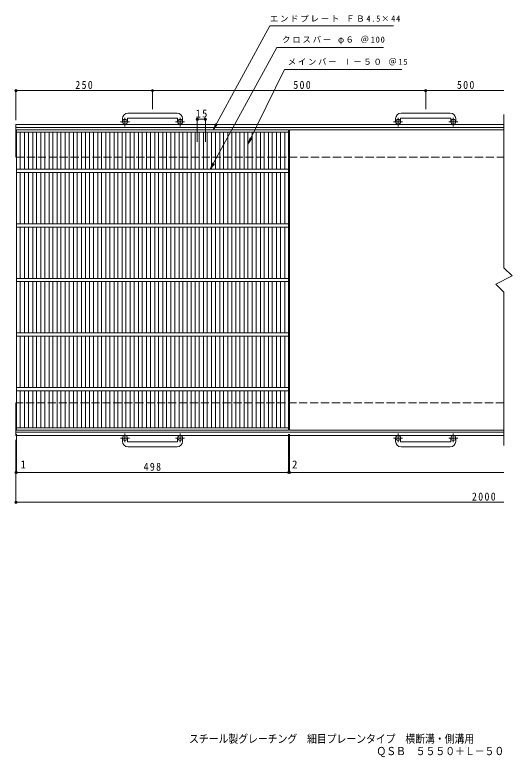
# Model space of a CAD drawing. Units: millimetres, scale not verified. Extents: x -728 to 895, y -687 to 672.
# Drawn here: x -728 to 182, y -687 to 672 of the extents above; entities that cross this region are included whole.
import ezdxf
from ezdxf.enums import TextEntityAlignment as Align

# ---------------------------------------------------------------- set-up
doc = ezdxf.new("R2010")
doc.units = ezdxf.units.MM
doc.header["$LTSCALE"] = 5
doc.header["$PDMODE"] = 32
doc.header["$PDSIZE"] = 4
doc.linetypes.add('CHAIN1', pattern=[8, 5, -1, 1, -1])
doc.linetypes.add('DASHED3', pattern=[4, 3, -1])
for name, color, linetype, lineweight in [('B-1', 2, 'Continuous', 9), ('B-2', 3, 'Continuous', 9), ('B-4', 7, 'Continuous', 9), ('B-5', 7, 'Continuous', 9)]:
    doc.layers.add(name, color=color, linetype=linetype, lineweight=lineweight)
doc.layers.add('F-5_F-5ﾚｲﾔ', color=2, linetype='Continuous')
doc.styles.add('ＭＳ ゴシック', font='')
doc.styles.get('ＭＳ ゴシック').set_extended_font_data('MS Gothic')

msp = doc.modelspace()

# ---------------------------------------------------------------- linework, layer by layer
at = {"layer": 'B-1'}
for p, q in [((-431.311, 492.453), (-521.311, 492.453)), ((68.689, 492.453), (-21.311, 492.453)), ((166.925, 209.353), (166.925, 489.777)), ((-531.311, 482.453), (-531.311, 476.353)), ((-522.311, 482.453), (-522.311, 476.353)), ((-521.311, 483.453), (-431.311, 483.453)), ((-430.311, 482.453), (-430.311, 476.353)), ((-421.311, 482.453), (-421.311, 476.353)), ((-31.311, 482.453), (-31.311, 476.353)), ((-22.311, 482.453), (-22.311, 476.353)), ((-21.312, 483.453), (68.689, 483.453)), ((69.689, 482.453), (69.689, 476.353)), ((78.689, 482.453), (78.689, 476.353)), ((-726.311, 471.853), (-726.311, 411.853)), ((-726.311, 471.853), (166.925, 471.853)), ((-726.311, 465.853), (166.925, 465.853)), ((166.925, -116.07), (166.925, 164.353)), ((-726.311, -38.146), (-726.311, -98.146)), ((166.925, -92.146), (-726.311, -92.146)), ((166.925, -98.146), (-726.311, -98.146)), ((-531.311, -108.747), (-531.311, -102.646)), ((-522.311, -108.747), (-522.311, -102.646)), ((-430.311, -108.747), (-430.311, -102.646)), ((-421.311, -108.747), (-421.311, -102.646)), ((-31.311, -108.747), (-31.311, -102.646)), ((-22.311, -108.747), (-22.311, -102.646)), ((69.689, -108.747), (69.689, -102.646)), ((78.689, -108.747), (78.689, -102.646)), ((-521.311, -109.746), (-431.311, -109.746)), ((-431.311, -118.746), (-521.311, -118.746)), ((-21.312, -109.746), (68.689, -109.746)), ((68.689, -118.746), (-21.311, -118.746))]:
    msp.add_line(p, q, dxfattribs=at)
at = {"layer": 'B-1', "linetype": 'CHAIN1'}
for p, q in [((-518.648, 476.353), (-535.055, 476.353)), ((-526.811, 468.245), (-526.811, 483.843)), ((-417.648, 476.353), (-434.055, 476.353)), ((-425.811, 468.245), (-425.811, 483.843)), ((-18.648, 476.353), (-35.055, 476.353)), ((-26.811, 468.245), (-26.811, 483.843)), ((82.352, 476.353), (65.944, 476.353)), ((74.189, 468.245), (74.189, 483.843)), ((-526.811, -94.539), (-526.811, -110.136)), ((-425.811, -94.539), (-425.811, -110.136)), ((-26.811, -94.539), (-26.811, -110.136)), ((74.189, -94.539), (74.189, -110.136)), ((-518.648, -102.646), (-535.055, -102.646)), ((-417.648, -102.646), (-434.055, -102.646)), ((-18.648, -102.646), (-35.055, -102.646)), ((82.352, -102.646), (65.944, -102.646))]:
    msp.add_line(p, q, dxfattribs=at)
at = {"layer": 'B-1', "linetype": 'DASHED3'}
for p, q in [((-726.311, 411.853), (166.925, 411.853)), ((166.925, -38.146), (-726.311, -38.146))]:
    msp.add_line(p, q, dxfattribs=at)
at = {"layer": 'B-1'}
msp.add_lwpolyline([(166.925, 164.353), (151.925, 179.353), (181.925, 194.353), (166.925, 209.353)], dxfattribs=at)
for centre in [(-526.811, 476.353), (-425.811, 476.353), (-26.811, 476.353), (74.189, 476.353), (-526.811, -102.646), (-425.811, -102.646), (-26.811, -102.646), (74.189, -102.646)]:
    msp.add_circle(centre, 4.5, dxfattribs=at)
for centre, radius, start, end in [((-521.311, 482.453), 10, 90, 180), ((-431.311, 482.453), 10, 0, 90), ((-21.311, 482.453), 10, 90, 180), ((68.689, 482.453), 10, 0, 90), ((-521.311, 482.453), 1, 90, 180), ((-431.311, 482.453), 1, 0, 90), ((-21.312, 482.453), 1, 90, 180), ((68.689, 482.453), 1, 0, 90), ((-521.311, -108.747), 10, 180, 270), ((-521.311, -108.747), 1, 180, 270), ((-431.311, -108.747), 10, 270, 0), ((-431.311, -108.747), 1, 270, 0), ((-21.311, -108.747), 10, 180, 270), ((-21.312, -108.747), 1, 180, 270), ((68.689, -108.747), 10, 270, 0), ((68.689, -108.747), 1, 270, 0)]:
    msp.add_arc(centre, radius, start, end, dxfattribs=at)
at = {"layer": 'B-2'}
for p, q in [((-725.311, -88.146), (-725.311, 461.853)), ((-725.311, 461.853), (-227.311, 461.853)), ((-725.311, 457.353), (-227.311, 457.353)), ((-718.311, 389.852), (-718.311, 457.353)), ((-710.432, 389.852), (-710.432, 457.353)), ((-703.432, 389.852), (-703.432, 457.353)), ((-695.554, 389.852), (-695.554, 457.353)), ((-688.554, 389.852), (-688.554, 457.353)), ((-680.675, 389.852), (-680.675, 457.353)), ((-673.675, 389.852), (-673.675, 457.353)), ((-665.796, 389.852), (-665.796, 457.353)), ((-658.796, 389.852), (-658.796, 457.353)), ((-650.917, 389.852), (-650.917, 457.353)), ((-643.917, 389.852), (-643.917, 457.353)), ((-636.038, 389.852), (-636.038, 457.353)), ((-629.039, 389.852), (-629.039, 457.353)), ((-621.16, 389.852), (-621.16, 457.353)), ((-614.16, 389.852), (-614.16, 457.353)), ((-606.281, 389.852), (-606.281, 457.353)), ((-599.281, 389.852), (-599.281, 457.353)), ((-591.402, 389.852), (-591.402, 457.353)), ((-584.402, 389.852), (-584.402, 457.353)), ((-576.523, 389.852), (-576.523, 457.353)), ((-569.523, 389.852), (-569.523, 457.353)), ((-561.644, 389.852), (-561.644, 457.353)), ((-554.644, 389.852), (-554.644, 457.353)), ((-546.765, 389.852), (-546.765, 457.353)), ((-539.765, 389.852), (-539.765, 457.353)), ((-531.887, 389.852), (-531.887, 457.353)), ((-524.887, 389.852), (-524.887, 457.353)), ((-517.008, 389.852), (-517.008, 457.353)), ((-510.008, 389.852), (-510.008, 457.353)), ((-502.129, 389.852), (-502.129, 457.353)), ((-495.129, 389.852), (-495.129, 457.353)), ((-487.25, 389.852), (-487.25, 457.353)), ((-480.25, 389.852), (-480.25, 457.353)), ((-472.371, 389.852), (-472.371, 457.353)), ((-465.372, 389.852), (-465.372, 457.353)), ((-457.493, 389.852), (-457.493, 457.353)), ((-450.493, 389.852), (-450.493, 457.353)), ((-442.614, 389.852), (-442.614, 457.353)), ((-435.614, 389.852), (-435.614, 457.353)), ((-427.736, 389.852), (-427.736, 457.353)), ((-420.735, 389.852), (-420.735, 457.353)), ((-412.857, 389.852), (-412.857, 457.353)), ((-405.856, 389.852), (-405.856, 457.353)), ((-397.977, 389.852), (-397.977, 457.353)), ((-390.977, 389.852), (-390.977, 457.353)), ((-383.099, 389.852), (-383.099, 457.353)), ((-376.099, 389.852), (-376.099, 457.353)), ((-368.219, 389.852), (-368.219, 457.353)), ((-361.218, 389.852), (-361.218, 457.353)), ((-353.339, 389.852), (-353.339, 457.353)), ((-346.339, 389.852), (-346.339, 457.353)), ((-338.459, 389.852), (-338.459, 457.353)), ((-331.459, 389.852), (-331.459, 457.353)), ((-323.579, 389.852), (-323.579, 457.353)), ((-316.579, 389.852), (-316.579, 457.353)), ((-308.699, 389.852), (-308.699, 457.353)), ((-301.699, 389.852), (-301.699, 457.353)), ((-293.819, 389.852), (-293.819, 457.353)), ((-286.819, 389.852), (-286.819, 457.353)), ((-278.939, 389.852), (-278.939, 457.353)), ((-271.939, 389.852), (-271.939, 457.353)), ((-264.059, 389.852), (-264.059, 457.353)), ((-257.059, 389.852), (-257.059, 457.353)), ((-249.179, 389.852), (-249.179, 457.353)), ((-242.178, 389.852), (-242.178, 457.353)), ((-234.311, 389.852), (-234.311, 457.353)), ((-227.311, -88.146), (-227.311, 461.853)), ((-225.311, -88.146), (-225.311, 461.853)), ((-225.311, 461.853), (166.925, 461.853)), ((-725.311, 389.853), (-227.311, 389.853)), ((-725.311, 383.854), (-227.311, 383.854)), ((-718.311, 289.853), (-718.311, 383.854)), ((-710.432, 289.853), (-710.432, 383.854)), ((-703.432, 289.853), (-703.432, 383.854)), ((-695.554, 289.853), (-695.554, 383.854)), ((-688.554, 289.853), (-688.554, 383.854)), ((-680.675, 289.853), (-680.675, 383.854)), ((-673.675, 289.853), (-673.675, 383.854)), ((-665.796, 289.853), (-665.796, 383.854)), ((-658.796, 289.853), (-658.796, 383.854)), ((-650.917, 289.853), (-650.917, 383.854)), ((-643.917, 289.853), (-643.917, 383.854)), ((-636.038, 289.853), (-636.038, 383.854)), ((-629.039, 289.853), (-629.039, 383.854)), ((-621.16, 289.853), (-621.16, 383.854)), ((-614.16, 289.853), (-614.16, 383.854)), ((-606.281, 289.853), (-606.281, 383.854)), ((-599.281, 289.853), (-599.281, 383.854)), ((-591.402, 289.853), (-591.402, 383.854)), ((-584.402, 289.853), (-584.402, 383.854)), ((-576.523, 289.853), (-576.523, 383.854)), ((-569.523, 289.853), (-569.523, 383.854)), ((-561.644, 289.853), (-561.644, 383.854)), ((-554.644, 289.853), (-554.644, 383.854)), ((-546.765, 289.853), (-546.765, 383.854)), ((-539.765, 289.853), (-539.765, 383.854)), ((-531.887, 289.853), (-531.887, 383.854)), ((-524.887, 289.853), (-524.887, 383.854)), ((-517.008, 289.853), (-517.008, 383.854)), ((-510.008, 289.853), (-510.008, 383.854)), ((-502.129, 289.853), (-502.129, 383.854)), ((-495.129, 289.853), (-495.129, 383.854)), ((-487.25, 289.853), (-487.25, 383.854)), ((-480.25, 289.853), (-480.25, 383.854)), ((-472.371, 289.853), (-472.371, 383.854)), ((-465.372, 289.853), (-465.372, 383.854)), ((-457.493, 289.853), (-457.493, 383.854)), ((-450.493, 289.853), (-450.493, 383.854)), ((-442.614, 289.853), (-442.614, 383.854)), ((-435.614, 289.853), (-435.614, 383.854)), ((-427.736, 289.853), (-427.736, 383.854)), ((-420.735, 289.853), (-420.735, 383.854)), ((-412.857, 289.853), (-412.857, 383.854)), ((-405.856, 289.853), (-405.856, 383.854)), ((-397.977, 289.853), (-397.977, 383.854)), ((-390.977, 289.853), (-390.977, 383.854)), ((-383.099, 289.853), (-383.099, 383.854)), ((-376.099, 289.853), (-376.099, 383.854)), ((-368.219, 289.853), (-368.219, 383.854)), ((-361.218, 289.853), (-361.218, 383.854)), ((-353.339, 289.853), (-353.339, 383.854)), ((-346.339, 289.853), (-346.339, 383.854)), ((-338.459, 289.853), (-338.459, 383.854)), ((-331.459, 289.853), (-331.459, 383.854)), ((-323.579, 289.853), (-323.579, 383.854)), ((-316.579, 289.853), (-316.579, 383.854)), ((-308.699, 289.853), (-308.699, 383.854)), ((-301.699, 289.853), (-301.699, 383.854)), ((-293.819, 289.853), (-293.819, 383.854)), ((-286.819, 289.853), (-286.819, 383.854)), ((-278.939, 289.853), (-278.939, 383.854)), ((-271.939, 289.853), (-271.939, 383.854)), ((-264.059, 289.853), (-264.059, 383.854)), ((-257.059, 289.853), (-257.059, 383.854)), ((-249.179, 289.853), (-249.179, 383.854)), ((-242.178, 289.853), (-242.178, 383.854)), ((-234.311, 289.853), (-234.311, 383.854)), ((-725.311, 289.853), (-227.311, 289.853)), ((-725.311, 283.854), (-227.311, 283.854)), ((-718.311, 189.853), (-718.311, 283.854)), ((-710.432, 189.853), (-710.432, 283.854)), ((-703.432, 189.853), (-703.432, 283.854)), ((-695.554, 189.853), (-695.554, 283.854)), ((-688.554, 189.853), (-688.554, 283.854)), ((-680.675, 189.853), (-680.675, 283.854)), ((-673.675, 189.853), (-673.675, 283.854)), ((-665.796, 189.853), (-665.796, 283.854)), ((-658.796, 189.853), (-658.796, 283.854)), ((-650.917, 189.853), (-650.917, 283.854)), ((-643.917, 189.853), (-643.917, 283.854)), ((-636.038, 189.853), (-636.038, 283.854)), ((-629.039, 189.853), (-629.039, 283.854)), ((-621.16, 189.853), (-621.16, 283.854)), ((-614.16, 189.853), (-614.16, 283.854)), ((-606.281, 189.853), (-606.281, 283.854)), ((-599.281, 189.853), (-599.281, 283.854)), ((-591.402, 189.853), (-591.402, 283.854)), ((-584.402, 189.853), (-584.402, 283.854)), ((-576.523, 189.853), (-576.523, 283.854)), ((-569.523, 189.853), (-569.523, 283.854)), ((-561.644, 189.853), (-561.644, 283.854)), ((-554.644, 189.853), (-554.644, 283.854)), ((-546.765, 189.853), (-546.765, 283.854)), ((-539.765, 189.853), (-539.765, 283.854)), ((-531.887, 189.853), (-531.887, 283.854)), ((-524.887, 189.853), (-524.887, 283.854)), ((-517.008, 189.853), (-517.008, 283.854)), ((-510.008, 189.853), (-510.008, 283.854)), ((-502.129, 189.853), (-502.129, 283.854)), ((-495.129, 189.853), (-495.129, 283.854)), ((-487.25, 189.853), (-487.25, 283.854)), ((-480.25, 189.853), (-480.25, 283.854)), ((-472.371, 189.853), (-472.371, 283.854)), ((-465.372, 189.853), (-465.372, 283.854)), ((-457.493, 189.853), (-457.493, 283.854)), ((-450.493, 189.853), (-450.493, 283.854)), ((-442.614, 189.853), (-442.614, 283.854)), ((-435.614, 189.853), (-435.614, 283.854)), ((-427.736, 189.853), (-427.736, 283.854)), ((-420.735, 189.853), (-420.735, 283.854)), ((-412.857, 189.853), (-412.857, 283.854)), ((-405.856, 189.853), (-405.856, 283.854)), ((-397.977, 189.853), (-397.977, 283.854)), ((-390.977, 189.853), (-390.977, 283.854)), ((-383.099, 189.853), (-383.099, 283.854)), ((-376.099, 189.853), (-376.099, 283.854)), ((-368.219, 189.853), (-368.219, 283.854)), ((-361.218, 189.853), (-361.218, 283.854)), ((-353.339, 189.853), (-353.339, 283.854)), ((-346.339, 189.853), (-346.339, 283.854)), ((-338.459, 189.853), (-338.459, 283.854)), ((-331.459, 189.853), (-331.459, 283.854)), ((-323.579, 189.853), (-323.579, 283.854)), ((-316.579, 189.853), (-316.579, 283.854)), ((-308.699, 189.853), (-308.699, 283.854)), ((-301.699, 189.853), (-301.699, 283.854)), ((-293.819, 189.853), (-293.819, 283.854)), ((-286.819, 189.853), (-286.819, 283.854)), ((-278.939, 189.853), (-278.939, 283.854)), ((-271.939, 189.853), (-271.939, 283.854)), ((-264.059, 189.853), (-264.059, 283.854)), ((-257.059, 189.853), (-257.059, 283.854)), ((-249.179, 189.853), (-249.179, 283.854)), ((-242.178, 189.853), (-242.178, 283.854)), ((-234.311, 189.853), (-234.311, 283.854)), ((-725.311, 189.853), (-227.311, 189.853)), ((-725.311, 183.854), (-227.311, 183.854)), ((-718.311, 89.854), (-718.311, 183.854)), ((-710.432, 89.854), (-710.432, 183.854)), ((-703.432, 89.854), (-703.432, 183.854)), ((-695.554, 89.854), (-695.554, 183.854)), ((-688.554, 89.854), (-688.554, 183.854)), ((-680.675, 89.854), (-680.675, 183.854)), ((-673.675, 89.854), (-673.675, 183.854)), ((-665.796, 89.854), (-665.796, 183.854)), ((-658.796, 89.854), (-658.796, 183.854)), ((-650.917, 89.854), (-650.917, 183.854)), ((-643.917, 89.854), (-643.917, 183.854)), ((-636.038, 89.854), (-636.038, 183.854)), ((-629.039, 89.854), (-629.039, 183.854)), ((-621.16, 89.854), (-621.16, 183.854)), ((-614.16, 89.854), (-614.16, 183.854)), ((-606.281, 89.854), (-606.281, 183.854)), ((-599.281, 89.854), (-599.281, 183.854)), ((-591.402, 89.854), (-591.402, 183.854)), ((-584.402, 89.854), (-584.402, 183.854)), ((-576.523, 89.854), (-576.523, 183.854)), ((-569.523, 89.854), (-569.523, 183.854)), ((-561.644, 89.854), (-561.644, 183.854)), ((-554.644, 89.854), (-554.644, 183.854)), ((-546.765, 89.854), (-546.765, 183.854)), ((-539.765, 89.854), (-539.765, 183.854)), ((-531.887, 89.854), (-531.887, 183.854)), ((-524.887, 89.854), (-524.887, 183.854)), ((-517.008, 89.854), (-517.008, 183.854)), ((-510.008, 89.854), (-510.008, 183.854)), ((-502.129, 89.854), (-502.129, 183.854)), ((-495.129, 89.854), (-495.129, 183.854)), ((-487.25, 89.854), (-487.25, 183.854)), ((-480.25, 89.854), (-480.25, 183.854)), ((-472.371, 89.854), (-472.371, 183.854)), ((-465.372, 89.854), (-465.372, 183.854)), ((-457.493, 89.854), (-457.493, 183.854)), ((-450.493, 89.854), (-450.493, 183.854)), ((-442.614, 89.854), (-442.614, 183.854)), ((-435.614, 89.854), (-435.614, 183.854)), ((-427.736, 89.854), (-427.736, 183.854)), ((-420.735, 89.854), (-420.735, 183.854)), ((-412.857, 89.854), (-412.857, 183.854)), ((-405.856, 89.854), (-405.856, 183.854)), ((-397.977, 89.854), (-397.977, 183.854)), ((-390.977, 89.854), (-390.977, 183.854)), ((-383.099, 89.854), (-383.099, 183.854)), ((-376.099, 89.854), (-376.099, 183.854)), ((-368.219, 89.854), (-368.219, 183.854)), ((-361.218, 89.854), (-361.218, 183.854)), ((-353.339, 89.854), (-353.339, 183.854)), ((-346.339, 89.854), (-346.339, 183.854)), ((-338.459, 89.854), (-338.459, 183.854)), ((-331.459, 89.854), (-331.459, 183.854)), ((-323.579, 89.854), (-323.579, 183.854)), ((-316.579, 89.854), (-316.579, 183.854)), ((-308.699, 89.854), (-308.699, 183.854)), ((-301.699, 89.854), (-301.699, 183.854)), ((-293.819, 89.854), (-293.819, 183.854)), ((-286.819, 89.854), (-286.819, 183.854)), ((-278.939, 89.854), (-278.939, 183.854)), ((-271.939, 89.854), (-271.939, 183.854)), ((-264.059, 89.854), (-264.059, 183.854)), ((-257.059, 89.854), (-257.059, 183.854)), ((-249.179, 89.854), (-249.179, 183.854)), ((-242.178, 89.854), (-242.178, 183.854)), ((-234.311, 89.854), (-234.311, 183.854)), ((-725.311, 89.854), (-227.311, 89.854)), ((-725.311, 83.854), (-227.311, 83.854)), ((-718.311, -10.147), (-718.311, 83.854)), ((-710.432, -10.147), (-710.432, 83.854)), ((-703.432, -10.147), (-703.432, 83.854)), ((-695.554, -10.147), (-695.554, 83.854)), ((-688.554, -10.147), (-688.554, 83.854)), ((-680.675, -10.147), (-680.675, 83.854)), ((-673.675, -10.147), (-673.675, 83.854)), ((-665.796, -10.147), (-665.796, 83.854)), ((-658.796, -10.147), (-658.796, 83.854)), ((-650.917, -10.147), (-650.917, 83.854)), ((-643.917, -10.147), (-643.917, 83.854)), ((-636.038, -10.147), (-636.038, 83.854)), ((-629.039, -10.147), (-629.039, 83.854)), ((-621.16, -10.147), (-621.16, 83.854)), ((-614.16, -10.147), (-614.16, 83.854)), ((-606.281, -10.147), (-606.281, 83.854)), ((-599.281, -10.147), (-599.281, 83.854)), ((-591.402, -10.147), (-591.402, 83.854)), ((-584.402, -10.147), (-584.402, 83.854)), ((-576.523, -10.147), (-576.523, 83.854)), ((-569.523, -10.147), (-569.523, 83.854)), ((-561.644, -10.147), (-561.644, 83.854)), ((-554.644, -10.147), (-554.644, 83.854)), ((-546.765, -10.147), (-546.765, 83.854)), ((-539.765, -10.147), (-539.765, 83.854)), ((-531.887, -10.147), (-531.887, 83.854)), ((-524.887, -10.147), (-524.887, 83.854)), ((-517.008, -10.147), (-517.008, 83.854)), ((-510.008, -10.147), (-510.008, 83.854)), ((-502.129, -10.147), (-502.129, 83.854)), ((-495.129, -10.147), (-495.129, 83.854)), ((-487.25, -10.147), (-487.25, 83.854)), ((-480.25, -10.147), (-480.25, 83.854)), ((-472.371, -10.147), (-472.371, 83.854)), ((-465.372, -10.147), (-465.372, 83.854)), ((-457.493, -10.147), (-457.493, 83.854)), ((-450.493, -10.147), (-450.493, 83.854)), ((-442.614, -10.147), (-442.614, 83.854)), ((-435.614, -10.147), (-435.614, 83.854)), ((-427.736, -10.147), (-427.736, 83.854)), ((-420.735, -10.147), (-420.735, 83.854)), ((-412.857, -10.147), (-412.857, 83.854)), ((-405.856, -10.147), (-405.856, 83.854)), ((-397.977, -10.147), (-397.977, 83.854)), ((-390.977, -10.147), (-390.977, 83.854)), ((-383.099, -10.147), (-383.099, 83.854)), ((-376.099, -10.147), (-376.099, 83.854)), ((-368.219, -10.147), (-368.219, 83.854)), ((-361.218, -10.147), (-361.218, 83.854)), ((-353.339, -10.147), (-353.339, 83.854)), ((-346.339, -10.147), (-346.339, 83.854)), ((-338.459, -10.147), (-338.459, 83.854)), ((-331.459, -10.147), (-331.459, 83.854)), ((-323.579, -10.147), (-323.579, 83.854)), ((-316.579, -10.147), (-316.579, 83.854)), ((-308.699, -10.147), (-308.699, 83.854)), ((-301.699, -10.147), (-301.699, 83.854)), ((-293.819, -10.147), (-293.819, 83.854)), ((-286.819, -10.147), (-286.819, 83.854)), ((-278.939, -10.147), (-278.939, 83.854)), ((-271.939, -10.147), (-271.939, 83.854)), ((-264.059, -10.147), (-264.059, 83.854)), ((-257.059, -10.147), (-257.059, 83.854)), ((-249.179, -10.147), (-249.179, 83.854)), ((-242.178, -10.147), (-242.178, 83.854)), ((-234.311, -10.147), (-234.311, 83.854)), ((-725.311, -10.147), (-227.311, -10.147)), ((-725.311, -16.146), (-227.311, -16.146)), ((-718.311, -83.647), (-718.311, -16.146)), ((-710.432, -83.647), (-710.432, -16.146)), ((-703.432, -83.647), (-703.432, -16.146)), ((-695.554, -83.647), (-695.554, -16.146)), ((-688.554, -83.647), (-688.554, -16.146)), ((-680.675, -83.647), (-680.675, -16.146)), ((-673.675, -83.647), (-673.675, -16.146)), ((-665.796, -83.647), (-665.796, -16.146)), ((-658.796, -83.647), (-658.796, -16.146)), ((-650.917, -83.647), (-650.917, -16.146)), ((-643.917, -83.647), (-643.917, -16.146)), ((-636.038, -83.647), (-636.038, -16.146)), ((-629.039, -83.647), (-629.039, -16.146)), ((-621.16, -83.647), (-621.16, -16.146)), ((-614.16, -83.647), (-614.16, -16.146)), ((-606.281, -83.647), (-606.281, -16.146)), ((-599.281, -83.647), (-599.281, -16.146)), ((-591.402, -83.647), (-591.402, -16.146)), ((-584.402, -83.647), (-584.402, -16.146)), ((-576.523, -83.647), (-576.523, -16.146)), ((-569.523, -83.647), (-569.523, -16.146)), ((-561.644, -83.647), (-561.644, -16.146)), ((-554.644, -83.647), (-554.644, -16.146)), ((-546.765, -83.647), (-546.765, -16.146)), ((-539.765, -83.647), (-539.765, -16.146)), ((-531.887, -83.647), (-531.887, -16.146)), ((-524.887, -83.647), (-524.887, -16.146)), ((-517.008, -83.647), (-517.008, -16.146)), ((-510.008, -83.647), (-510.008, -16.146)), ((-502.129, -83.647), (-502.129, -16.146)), ((-495.129, -83.647), (-495.129, -16.146)), ((-487.25, -83.647), (-487.25, -16.146)), ((-480.25, -83.647), (-480.25, -16.146)), ((-472.371, -83.647), (-472.371, -16.146)), ((-465.372, -83.647), (-465.372, -16.146)), ((-457.493, -83.647), (-457.493, -16.146)), ((-450.493, -83.647), (-450.493, -16.146)), ((-442.614, -83.647), (-442.614, -16.146)), ((-435.614, -83.647), (-435.614, -16.146)), ((-427.736, -83.647), (-427.736, -16.146)), ((-420.735, -83.647), (-420.735, -16.146)), ((-412.857, -83.647), (-412.857, -16.146)), ((-405.856, -83.647), (-405.856, -16.146)), ((-397.977, -83.647), (-397.977, -16.146)), ((-390.977, -83.647), (-390.977, -16.146)), ((-383.099, -83.647), (-383.099, -16.146)), ((-376.099, -83.647), (-376.099, -16.146)), ((-368.219, -83.647), (-368.219, -16.146)), ((-361.218, -83.647), (-361.218, -16.146)), ((-353.339, -83.647), (-353.339, -16.146)), ((-346.339, -83.647), (-346.339, -16.146)), ((-338.459, -83.647), (-338.459, -16.146)), ((-331.459, -83.647), (-331.459, -16.146)), ((-323.579, -83.647), (-323.579, -16.146)), ((-316.579, -83.647), (-316.579, -16.146)), ((-308.699, -83.647), (-308.699, -16.146)), ((-301.699, -83.647), (-301.699, -16.146)), ((-293.819, -83.647), (-293.819, -16.146)), ((-286.819, -83.647), (-286.819, -16.146)), ((-278.939, -83.647), (-278.939, -16.146)), ((-271.939, -83.647), (-271.939, -16.146)), ((-264.059, -83.647), (-264.059, -16.146)), ((-257.059, -83.647), (-257.059, -16.146)), ((-249.179, -83.647), (-249.179, -16.146)), ((-242.178, -83.647), (-242.178, -16.146)), ((-234.311, -83.647), (-234.311, -16.146)), ((-227.311, -83.647), (-725.311, -83.647)), ((-227.311, -88.146), (-725.311, -88.146)), ((-225.311, -88.146), (166.925, -88.146))]:
    msp.add_line(p, q, dxfattribs=at)
at = {"layer": 'B-4'}
for p, q in [((-726.311, 479.353), (-726.311, 535.11)), ((-726.311, 533.61), (-476.311, 533.61)), ((-476.311, 499.953), (-476.311, 535.11)), ((-476.311, 533.61), (23.689, 533.61)), ((23.689, 499.953), (23.689, 535.11)), ((23.689, 533.61), (166.925, 533.61)), ((-394.479, 439.688), (-394.479, 482.682)), ((-394.479, 481.182), (-379.599, 481.182)), ((-379.599, 439.688), (-379.599, 482.682)), ((-726.311, -105.646), (-726.311, -221.858)), ((-725.311, -95.646), (-725.311, -167.242)), ((-227.311, -95.646), (-227.311, -167.242)), ((-225.311, -95.646), (-225.311, -167.242)), ((-726.311, -165.742), (-725.311, -165.742)), ((-725.311, -165.742), (166.925, -165.742)), ((-726.311, -220.358), (166.925, -220.358))]:
    msp.add_line(p, q, dxfattribs=at)
for p in [(-726.311, 533.61), (-476.311, 533.61), (23.689, 533.61), (-394.479, 481.182), (-379.599, 481.182), (-726.311, -165.742), (-725.311, -165.742), (-227.311, -165.742), (-225.311, -165.742), (-726.311, -220.358)]:
    msp.add_point(p, dxfattribs=at)
at = {"layer": 'B-5'}
for p, q in [((-261.373, 652.605), (-365.386, 461.853)), ((-261.373, 652.605), (-35.409, 652.605)), ((-248.802, 612.627), (-370.685, 389.853)), ((-248.802, 612.627), (-53.774, 612.627)), ((-234.512, 572.627), (-301.699, 435.576)), ((-234.512, 572.627), (-20.004, 572.627)), ((-365.386, 461.853), (-360.722, 473.451)), ((-365.386, 461.853), (-357.879, 471.848)), ((-301.699, 435.576), (-297.704, 447.42)), ((-301.699, 435.576), (-294.775, 445.983)), ((-370.685, 389.853), (-365.978, 401.433)), ((-370.685, 389.853), (-363.141, 399.82))]:
    msp.add_line(p, q, dxfattribs=at)

# ---------------------------------------------------------------- texts
at = {"layer": 'B-4', "color": 2, "style": 'ＭＳ ゴシック'}
for s, p in [('1', (-718.047, -162.742)), ('2', (-221.065, -162.742))]:
    msp.add_text(s, height=14.66, dxfattribs=at).set_placement(p, align=Align.BOTTOM_LEFT)
at = {"layer": 'B-4', "color": 2, "char_height": 14.66, "attachment_point": 7, "style": 'ＭＳ ゴシック'}
for s, insert in [('\\T1.27;\\W0.9;250', (-617.561, 536.61)), ('\\T1.27;\\W0.9;500', (-218.605, 536.61)), ('\\T1.27;\\W0.9;500', (80.912, 536.61)), ('\\T1.27;\\W0.95;15', (-397.553, 484.143)), ('\\T1.27;\\W0.9;498', (-492.561, -162.742)), ('\\T1.28;\\W0.9;2000', (108.352, -217.358))]:
    msp.add_mtext(s, dxfattribs=dict(at, insert=insert))
at = {"layer": 'B-5', "char_height": 11, "attachment_point": 7, "style": 'ＭＳ ゴシック'}
for s, insert in [('\\T1.21;エンドプレート\\~ＦＢ4.5×44', (-261.659, 659.319)), ('\\T1.21;クロスバー\\~φ６\\~＠100', (-239.152, 618.617)), ('\\T1.2;メインバー\\~Ⅰ－５０\\~＠15', (-228.754, 579.863))]:
    msp.add_mtext(s, dxfattribs=dict(at, insert=insert))
at = {"layer": 'F-5_F-5ﾚｲﾔ', "style": 'ＭＳ ゴシック', "width": 0.9}
for s, p in [('スチール製グレーチング\u3000細目プレーンタイプ\u3000横断溝・側溝用', (-409.447, -665.304)), ('ＱＳＢ\u3000５５５０＋Ｌ－５０', (-66.5, -687.804))]:
    msp.add_text(s, height=14.66, dxfattribs=at).set_placement(p, align=Align.BOTTOM_LEFT)

doc.saveas('drawing.dxf')
